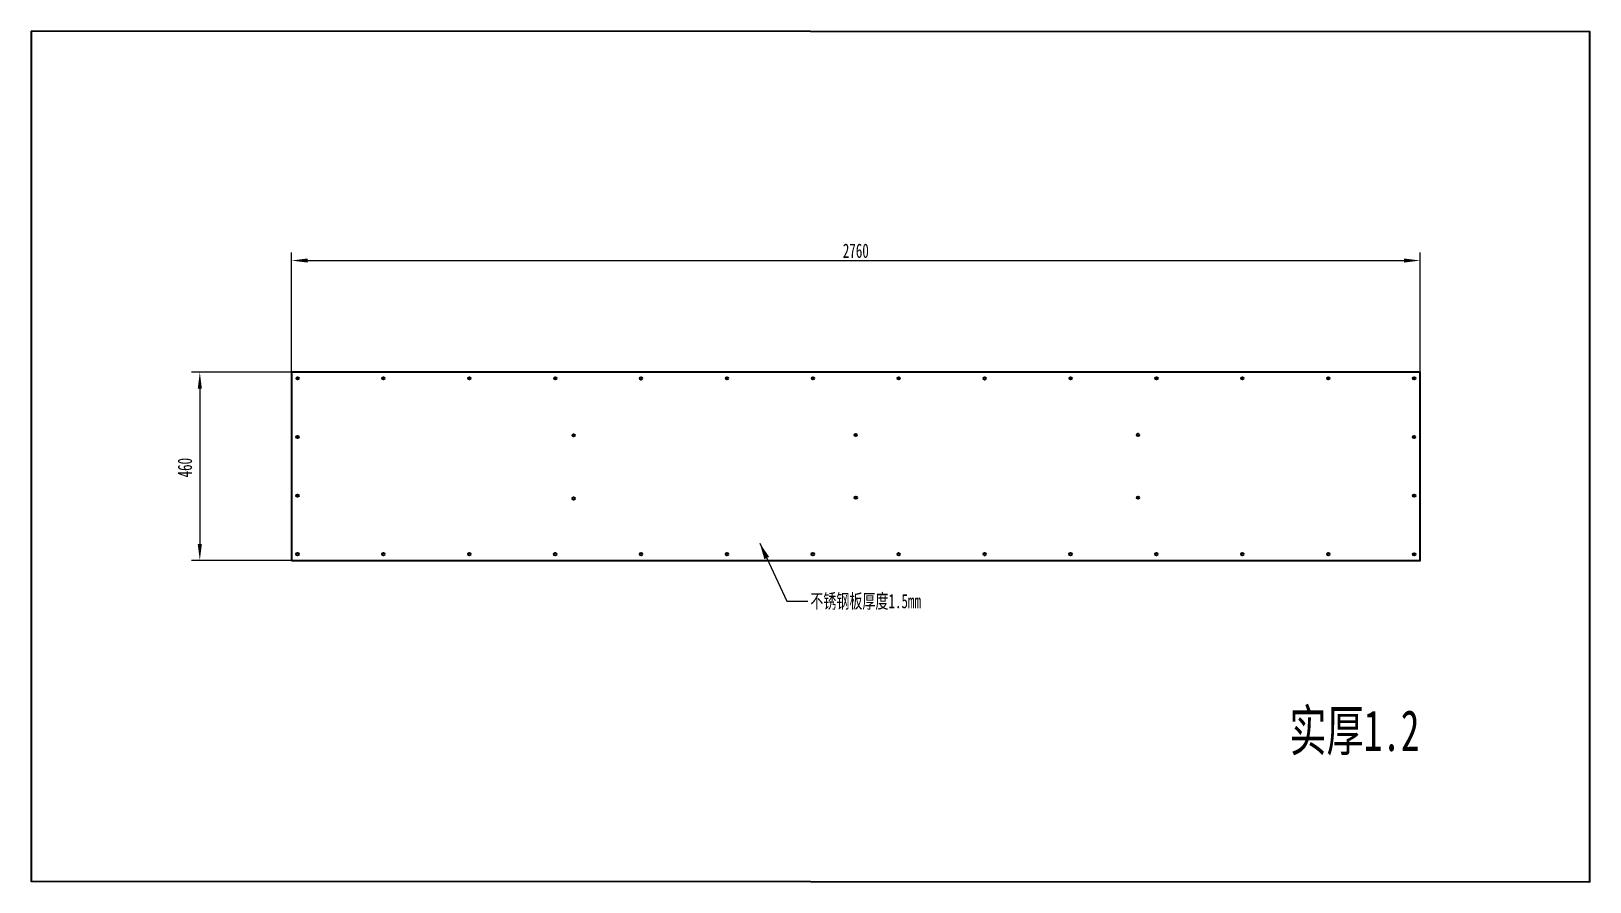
# Model space of a CAD drawing. Header units: millimetres. Extents: x 7168 to 10979, y -796 to 1283.
import ezdxf

# ---------------------------------------------------------------- set-up
doc = ezdxf.new("R2010")
doc.units = ezdxf.units.MM
doc.header["$PDMODE"] = 35
doc.layers.get('0').update_dxf_attribs({"lineweight": 18})
doc.layers.add('尺寸线层', color=3, linetype='Continuous', lineweight=18)
doc.layers.add('粗实线层', color=7, linetype='Continuous', lineweight=35)
doc.styles.add('标准', font='', dxfattribs={"width": 0.667})
doc.styles.get('标准').set_extended_font_data('宋体')
doc.dimstyles.new('标准', dxfattribs={"dimscale": 10, "dimtxt": 3.5, "dimasz": 4, "dimexe": 2, "dimexo": 0, "dimtad": 1, "dimdsep": 46, "dimtxsty": '标准', "dimblk": '_CAXARROW', "dimcen": 0, "dimdle": 6, "dimazin": 2, "dimtfac": 0.707107, "dimtdec": 3, "dimtmove": 2, "dimatfit": 3, "dimfxl": 1, "dimfrac": 2, "dimtolj": 1, "dimarcsym": 1})

# ---------------------------------------------------------------- blocks, each defined once
blk = doc.blocks.new('_CAXARROW')
blk.add_hatch(color=0).paths.add_polyline_path([(0, 0), (-1, 0.125), (-1, -0.125)], flags=0)
blk = doc.blocks.new('*X1')
at = {"layer": 'Defpoints', "color": 0, "transparency": 16777216}
for p in [(7804.3, 449.4), (7580.4, -10.6), (7804.3, -10.6)]:
    blk.add_point(p, dxfattribs=at)
at = {"layer": '尺寸线层', "color": 0, "lineweight": -2, "transparency": 16777216}
for p, q in [((7804.3, 449.4), (7560.4, 449.4)), ((7580.4, 409.4), (7580.4, 29.4)), ((7804.3, -10.6), (7560.4, -10.6))]:
    blk.add_line(p, q, dxfattribs=at)
at = {"layer": '尺寸线层', "color": 0, "lineweight": -2, "transparency": 16777216, "xscale": 40, "yscale": 40, "zscale": 40}
for p, rotation in [((7580.4, 449.4), 90), ((7580.4, -10.6), 270)]:
    blk.add_blockref('_CAXARROW', p, dxfattribs=dict(at, rotation=rotation))
at = {"layer": '尺寸线层', "color": 0, "transparency": 16777216, "insert": (7544.1, 216.1), "char_height": 35, "attachment_point": 5, "rotation": 90, "style": '标准', "bg_fill": 3, "box_fill_scale": 1.1, "bg_fill_color": 256, "bg_fill_true_color": 13158600, "bg_fill_transparency": 0}
blk.add_mtext('\\A1;460', dxfattribs=at)
blk = doc.blocks.new('*X2')
at = {"layer": 'Defpoints', "color": 0, "transparency": 16777216}
for p in [(10564.3, 722.5), (7804.3, 449.4), (10564.3, 449.4)]:
    blk.add_point(p, dxfattribs=at)
at = {"layer": '尺寸线层', "color": 0, "lineweight": -2, "transparency": 16777216}
for p, q in [((7804.3, 449.4), (7804.3, 742.5)), ((10564.3, 449.4), (10564.3, 742.5)), ((7844.3, 722.5), (10524.3, 722.5))]:
    blk.add_line(p, q, dxfattribs=at)
at = {"layer": '尺寸线层', "color": 0, "lineweight": -2, "transparency": 16777216, "xscale": 40, "yscale": 40, "zscale": 40, "rotation": 180}
blk.add_blockref('_CAXARROW', (7804.3, 722.5), dxfattribs=at)
at = {"layer": '尺寸线层', "color": 0, "lineweight": -2, "transparency": 16777216, "xscale": 40, "yscale": 40, "zscale": 40}
blk.add_blockref('_CAXARROW', (10564.3, 722.5), dxfattribs=at)
at = {"layer": '尺寸线层', "color": 0, "transparency": 16777216, "insert": (9184.3, 746.3), "char_height": 35, "attachment_point": 5, "style": '标准', "bg_fill": 3, "box_fill_scale": 1.1, "bg_fill_color": 256, "bg_fill_true_color": 13158600, "bg_fill_transparency": 0}
blk.add_mtext('\\A1;2760', dxfattribs=at)

msp = doc.modelspace()

# ---------------------------------------------------------------- linework, layer by layer
at = {"layer": '粗实线层'}
for centre in [(8494.17, 294.966), (9184.082, 296.194), (9874.4, 296.279), (10549.201, 291.225), (8494.189, 140.708), (9184.285, 142.794), (9874.214, 142.902), (10549.302, 147.876), (8029.274, 4.609), (8239.19, 4.583), (8449.198, 4.52), (8659.187, 4.719), (8869.279, 4.636), (9079.218, 4.609), (9289.192, 4.522), (9499.223, 4.736), (9709.224, 4.615), (9919.204, 4.627), (10129.185, 4.658), (10339.253, 4.558), (10549.303, 4.372)]:
    msp.add_circle(centre, 3, dxfattribs=at)

# ---------------------------------------------------------------- texts
at = {"layer": '粗实线层', "insert": (9073.047, -92.591), "char_height": 35, "width": 1055.69571, "attachment_point": 1, "style": '标准'}
msp.add_mtext('不锈钢板厚度1.5mm', dxfattribs=at)
at = {"layer": '粗实线层', "insert": (10244.095, -376.542), "char_height": 100, "attachment_point": 1, "style": '标准'}
msp.add_mtext_dynamic_manual_height_columns('实厚1.2', width=379.18648, gutter_width=1, heights=[0], dxfattribs=at)

# ---------------------------------------------------------------- dimensions: what is measured, and where the dimension line sits
at = {"layer": '尺寸线层'}
dim = msp.add_linear_dim(base=(7580.448, -10.645), p1=(7804.329, 449.355), p2=(7804.329, -10.645), angle=90, dimstyle='标准', override={"dimsah": 1, "dimtfill": 1}, dxfattribs=at)
dim.commit()
dim.dimension.update_dxf_attribs({"geometry": '*X1', "text_midpoint": (7544.143, 216.138), "dimtype": 160})

# ---------------------------------------------------------------- leaders
at = {"layer": '粗实线层', "annotation_type": 0, "has_hookline": 1, "hookline_direction": 0, "text_width": 281.835}
msp.add_leader([(8949.498, 31.475), (9015.894, -110.091), (9066.797, -110.091)], dimstyle='标准', override={"dimgap": 0.625, "dimtad": 0}, dxfattribs=at)

# ---------------------------------------------------------------- next in the draw order: linework, layer by layer
at = {"layer": '粗实线层'}
for centre in [(7819.198, 291.118), (7819.287, 147.687), (7819.223, 4.644)]:
    msp.add_circle(centre, 3, dxfattribs=at)

# ---------------------------------------------------------------- next in the draw order: dimensions: what is measured, and where the dimension line sits
at = {"layer": '尺寸线层'}
dim = msp.add_linear_dim(base=(10564.329, 722.507), p1=(7804.329, 449.355), p2=(10564.329, 449.355), dimstyle='标准', override={"dimsah": 1, "dimtfill": 1, "dimtzin": 8}, dxfattribs=at)
dim.commit()
dim.dimension.update_dxf_attribs({"geometry": '*X2', "text_midpoint": (9184.329, 746.257)})

# ---------------------------------------------------------------- next in the draw order: linework, layer by layer
at = {"layer": '粗实线层'}
for points in [[(7168.095, 1283.298), (7168.422, -795.081), (10978.853, -796.448), (10978.525, 1281.931)], [(7804.329, -10.645), (10564.329, -10.645), (10564.329, 449.355), (7804.329, 449.355)]]:
    msp.add_lwpolyline(points, close=True, dxfattribs=at)
for centre in [(7819.327, 434.355), (8029.327, 434.358), (8239.378, 434.324), (8449.293, 434.298), (8659.302, 434.235), (8869.291, 434.434), (9079.383, 434.35), (9289.322, 434.324), (9499.296, 434.236), (9709.327, 434.45), (9919.328, 434.329), (10129.308, 434.341), (10339.289, 434.372), (10549.327, 434.355)]:
    msp.add_circle(centre, 3, dxfattribs=at)

doc.saveas('drawing.dxf')
